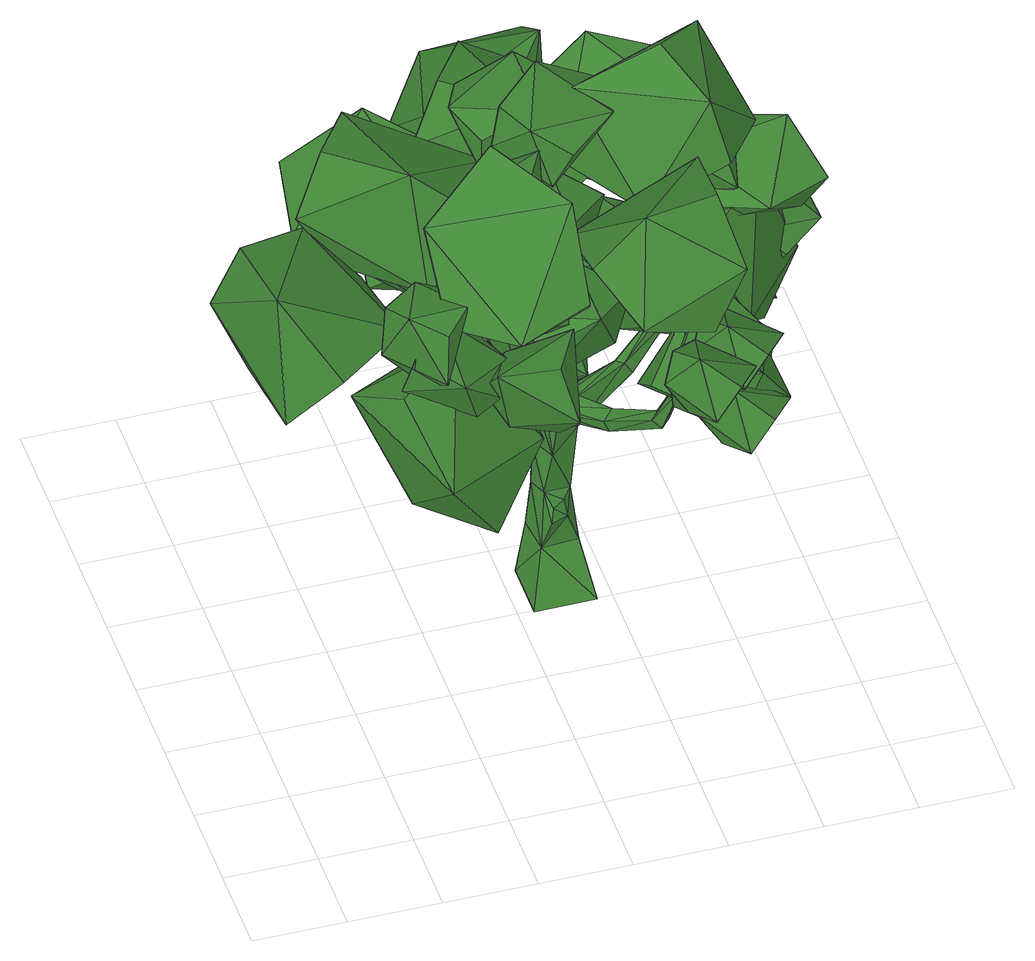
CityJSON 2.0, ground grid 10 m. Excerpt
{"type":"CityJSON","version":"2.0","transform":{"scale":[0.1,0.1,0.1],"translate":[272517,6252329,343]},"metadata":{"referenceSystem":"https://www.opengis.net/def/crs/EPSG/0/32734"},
"CityObjects":{
"tree1":{"type":"SolitaryVegetationObject","attributes":{"height":2.3,"width":0.17,"group":"standard","type":"broadleaf","footprint":[263453.09,6242686.82],"ground_height":21.23},"geometry":[{"type":"MultiSurface","lod":"2","boundaries":[[[0,1,2]],[[3,4,5]],[[0,6,7]],[[8,9,6]],[[9,10,11]],[[3,12,13]],[[2,8,0]],[[14,15,8]],[[15,16,10]],[[17,18,19]],[[2,20,14]],[[20,21,14]],[[22,16,21]],[[23,24,25]],[[7,20,1]],[[22,26,9]],[[9,23,22]],[[11,27,23]],[[28,29,30]],[[25,31,32]],[[33,34,35]],[[5,36,37]],[[38,39,40]],[[34,41,35]],[[28,38,34]],[[31,41,29]],[[39,42,43]],[[41,44,29]],[[29,39,30]],[[41,40,45]],[[46,42,47]],[[40,47,45]],[[39,46,40]],[[44,47,42]],[[48,49,50]],[[11,48,51]],[[11,12,3]],[[10,13,48]],[[52,53,54]],[[51,50,55]],[[12,55,52]],[[12,49,13]],[[56,57,58]],[[52,59,49]],[[49,56,50]],[[55,56,53]],[[60,57,61]],[[53,58,60]],[[53,61,54]],[[54,57,59]],[[62,63,64]],[[19,65,66]],[[67,65,62]],[[17,62,68]],[[10,17,32]],[[10,66,67]],[[16,19,66]],[[32,19,25]],[[64,69,70]],[[68,71,18]],[[18,63,65]],[[68,64,72]],[[70,73,74]],[[72,75,71]],[[63,75,69]],[[64,76,72]],[[73,77,74]],[[76,78,75]],[[75,73,69]],[[76,74,77]],[[79,80,81]],[[22,81,80]],[[9,79,6]],[[20,79,81]],[[82,83,84]],[[33,85,86]],[[33,28,34]],[[87,32,31]],[[33,36,88]],[[86,82,84]],[[27,37,82]],[[89,90,91]],[[82,92,93]],[[84,89,36]],[[37,89,92]],[[94,91,90]],[[89,95,92]],[[83,94,90]],[[93,95,94]],[[86,24,27]],[[86,85,24]],[[85,25,24]],[[5,87,88]],[[5,4,87]],[[4,32,87]],[[0,7,1]],[[0,8,6]],[[8,15,9]],[[9,15,10]],[[13,32,4]],[[4,3,13]],[[2,14,8]],[[14,21,15]],[[15,21,16]],[[17,68,18]],[[2,1,20]],[[20,22,21]],[[22,23,16]],[[25,16,23]],[[23,27,24]],[[7,6,20]],[[22,80,26]],[[9,11,23]],[[11,3,27]],[[28,31,29]],[[25,35,31]],[[35,25,85]],[[85,33,35]],[[37,3,5]],[[5,88,36]],[[38,30,39]],[[34,38,41]],[[28,30,38]],[[31,35,41]],[[39,44,42]],[[41,45,44]],[[29,44,39]],[[41,38,40]],[[46,43,42]],[[40,46,47]],[[39,43,46]],[[44,45,47]],[[48,13,49]],[[11,10,48]],[[11,51,12]],[[10,32,13]],[[52,55,53]],[[51,48,50]],[[12,51,55]],[[12,52,49]],[[56,59,57]],[[52,54,59]],[[49,59,56]],[[55,50,56]],[[60,58,57]],[[53,56,58]],[[53,60,61]],[[54,61,57]],[[62,65,63]],[[19,18,65]],[[67,66,65]],[[17,67,62]],[[10,67,17]],[[10,16,66]],[[16,25,19]],[[32,17,19]],[[64,63,69]],[[68,72,71]],[[18,71,63]],[[68,62,64]],[[70,69,73]],[[72,76,75]],[[63,71,75]],[[64,70,76]],[[73,78,77]],[[76,77,78]],[[75,78,73]],[[76,70,74]],[[79,26,80]],[[22,20,81]],[[9,26,79]],[[20,6,79]],[[82,93,83]],[[33,88,28]],[[28,88,31]],[[88,87,31]],[[33,84,36]],[[84,33,86]],[[86,27,82]],[[27,3,37]],[[89,83,90]],[[82,37,92]],[[84,83,89]],[[37,36,89]],[[94,95,91]],[[89,91,95]],[[83,93,94]],[[93,92,95]],[[96,97,98]],[[99,100,101]],[[102,103,104]],[[96,98,104]],[[105,106,107]],[[108,109,110]],[[111,112,113]],[[105,107,113]],[[114,115,116]],[[117,118,119]],[[120,121,122]],[[114,116,122]],[[123,124,125]],[[126,127,128]],[[129,130,131]],[[123,125,131]],[[132,133,134]],[[135,136,137]],[[138,139,140]],[[132,134,140]],[[141,142,143]],[[144,145,146]],[[147,148,149]],[[141,143,149]],[[150,151,152]],[[153,154,155]],[[156,157,158]],[[150,152,158]],[[159,160,161]],[[162,163,164]],[[165,166,167]],[[159,161,167]],[[168,169,170]],[[171,172,173]],[[174,175,176]],[[168,170,176]],[[177,178,179]],[[180,181,182]],[[183,184,185]],[[177,179,185]],[[186,187,188]],[[189,190,191]],[[192,193,194]],[[186,188,194]],[[195,196,197]],[[198,199,200]],[[201,202,203]],[[195,197,203]],[[204,205,206]],[[207,208,209]],[[210,211,212]],[[204,206,212]],[[213,214,215]],[[216,217,218]],[[219,220,221]],[[213,215,221]],[[222,223,224]],[[225,226,227]],[[228,229,230]],[[222,224,230]],[[231,232,233]],[[234,235,236]],[[237,238,239]],[[231,233,239]],[[240,241,242]],[[243,244,245]],[[246,247,248]],[[240,242,248]],[[249,250,251]],[[252,253,254]],[[255,256,257]],[[249,251,257]],[[258,259,260]],[[261,262,263]],[[264,265,266]],[[258,260,266]],[[267,268,269]],[[270,271,272]],[[273,274,275]],[[267,269,275]],[[276,277,278]],[[279,280,281]],[[282,283,284]],[[276,278,284]],[[285,286,287]],[[288,289,290]],[[291,292,293]],[[285,287,293]],[[294,295,296]],[[297,298,299]],[[300,301,302]],[[294,296,302]],[[303,304,305]],[[306,307,308]],[[309,310,311]],[[303,305,311]],[[312,313,314]],[[315,316,317]],[[318,319,320]],[[312,314,320]],[[321,322,323]],[[324,325,326]],[[327,328,329]],[[321,323,329]],[[330,331,332]],[[333,334,335]],[[336,337,338]],[[330,332,338]],[[339,340,341]],[[342,343,344]],[[345,346,347]],[[339,341,347]],[[348,349,350]],[[351,352,353]],[[354,355,356]],[[348,350,356]],[[357,358,359]],[[360,361,362]],[[363,364,365]],[[357,359,365]],[[366,367,368]],[[369,370,371]],[[372,373,374]],[[366,368,374]],[[375,376,377]],[[378,379,380]],[[381,382,383]],[[375,377,383]],[[384,385,386]],[[387,388,389]],[[390,391,392]],[[384,386,392]],[[393,394,395]],[[396,397,398]],[[399,400,401]],[[393,395,401]],[[402,403,404]],[[405,406,407]],[[408,409,410]],[[402,404,410]],[[411,412,413]],[[414,415,416]],[[417,418,419]],[[411,413,419]],[[419,416,417]],[[419,413,416]],[[413,414,416]],[[419,412,411]],[[419,418,412]],[[418,420,412]],[[416,418,417]],[[416,415,418]],[[415,420,418]],[[413,415,414]],[[413,412,415]],[[412,420,415]],[[410,407,408]],[[410,404,407]],[[404,405,407]],[[410,403,402]],[[410,409,403]],[[409,421,403]],[[407,409,408]],[[407,406,409]],[[406,421,409]],[[404,406,405]],[[404,403,406]],[[403,421,406]],[[401,398,399]],[[401,395,398]],[[395,396,398]],[[401,394,393]],[[401,400,394]],[[400,422,394]],[[398,400,399]],[[398,397,400]],[[397,422,400]],[[395,397,396]],[[395,394,397]],[[394,422,397]],[[392,389,390]],[[392,386,389]],[[386,387,389]],[[392,385,384]],[[392,391,385]],[[391,423,385]],[[389,391,390]],[[389,388,391]],[[388,423,391]],[[386,388,387]],[[386,385,388]],[[385,423,388]],[[383,380,381]],[[383,377,380]],[[377,378,380]],[[383,376,375]],[[383,382,376]],[[382,424,376]],[[380,382,381]],[[380,379,382]],[[379,424,382]],[[377,379,378]],[[377,376,379]],[[376,424,379]],[[374,371,372]],[[374,368,371]],[[368,369,371]],[[374,367,366]],[[374,373,367]],[[373,425,367]],[[371,373,372]],[[371,370,373]],[[370,425,373]],[[368,370,369]],[[368,367,370]],[[367,425,370]],[[365,362,363]],[[365,359,362]],[[359,360,362]],[[365,358,357]],[[365,364,358]],[[364,426,358]],[[362,364,363]],[[362,361,364]],[[361,426,364]],[[359,361,360]],[[359,358,361]],[[358,426,361]],[[356,353,354]],[[356,350,353]],[[350,351,353]],[[356,349,348]],[[356,355,349]],[[355,427,349]],[[353,355,354]],[[353,352,355]],[[352,427,355]],[[350,352,351]],[[350,349,352]],[[349,427,352]],[[347,344,345]],[[347,341,344]],[[341,342,344]],[[347,340,339]],[[347,346,340]],[[346,428,340]],[[344,346,345]],[[344,343,346]],[[343,428,346]],[[341,343,342]],[[341,340,343]],[[340,428,343]],[[338,335,336]],[[338,332,335]],[[332,333,335]],[[338,331,330]],[[338,337,331]],[[337,429,331]],[[335,337,336]],[[335,334,337]],[[334,429,337]],[[332,334,333]],[[332,331,334]],[[331,429,334]],[[329,326,327]],[[329,323,326]],[[323,324,326]],[[329,322,321]],[[329,328,322]],[[328,430,322]],[[326,328,327]],[[326,325,328]],[[325,430,328]],[[323,325,324]],[[323,322,325]],[[322,430,325]],[[320,317,318]],[[320,314,317]],[[314,315,317]],[[320,313,312]],[[320,319,313]],[[319,431,313]],[[317,319,318]],[[317,316,319]],[[316,431,319]],[[314,316,315]],[[314,313,316]],[[313,431,316]],[[311,308,309]],[[311,305,308]],[[305,306,308]],[[311,304,303]],[[311,310,304]],[[310,432,304]],[[308,310,309]],[[308,307,310]],[[307,432,310]],[[305,307,306]],[[305,304,307]],[[304,432,307]],[[302,299,300]],[[302,296,299]],[[296,297,299]],[[302,295,294]],[[302,301,295]],[[301,433,295]],[[299,301,300]],[[299,298,301]],[[298,433,301]],[[296,298,297]],[[296,295,298]],[[295,433,298]],[[293,290,291]],[[293,287,290]],[[287,288,290]],[[293,286,285]],[[293,292,286]],[[292,434,286]],[[290,292,291]],[[290,289,292]],[[289,434,292]],[[287,289,288]],[[287,286,289]],[[286,434,289]],[[284,281,282]],[[284,278,281]],[[278,279,281]],[[284,277,276]],[[284,283,277]],[[283,435,277]],[[281,283,282]],[[281,280,283]],[[280,435,283]],[[278,280,279]],[[278,277,280]],[[277,435,280]],[[275,272,273]],[[275,269,272]],[[269,270,272]],[[275,268,267]],[[275,274,268]],[[274,436,268]],[[272,274,273]],[[272,271,274]],[[271,436,274]],[[269,271,270]],[[269,268,271]],[[268,436,271]],[[266,263,264]],[[266,260,263]],[[260,261,263]],[[266,259,258]],[[266,265,259]],[[265,437,259]],[[263,265,264]],[[263,262,265]],[[262,437,265]],[[260,262,261]],[[260,259,262]],[[259,437,262]],[[257,254,255]],[[257,251,254]],[[251,252,254]],[[257,250,249]],[[257,256,250]],[[256,438,250]],[[254,256,255]],[[254,253,256]],[[253,438,256]],[[251,253,252]],[[251,250,253]],[[250,438,253]],[[248,245,246]],[[248,242,245]],[[242,243,245]],[[248,241,240]],[[248,247,241]],[[247,439,241]],[[245,247,246]],[[245,244,247]],[[244,439,247]],[[242,244,243]],[[242,241,244]],[[241,439,244]],[[239,236,237]],[[239,233,236]],[[233,234,236]],[[239,232,231]],[[239,238,232]],[[238,440,232]],[[236,238,237]],[[236,235,238]],[[235,440,238]],[[233,235,234]],[[233,232,235]],[[232,440,235]],[[230,227,228]],[[230,224,227]],[[224,225,227]],[[230,223,222]],[[230,229,223]],[[229,441,223]],[[227,229,228]],[[227,226,229]],[[226,441,229]],[[224,226,225]],[[224,223,226]],[[223,441,226]],[[221,218,219]],[[221,215,218]],[[215,216,218]],[[221,214,213]],[[221,220,214]],[[220,442,214]],[[218,220,219]],[[218,217,220]],[[217,442,220]],[[215,217,216]],[[215,214,217]],[[214,442,217]],[[212,209,210]],[[212,206,209]],[[206,207,209]],[[212,205,204]],[[212,211,205]],[[211,443,205]],[[209,211,210]],[[209,208,211]],[[208,443,211]],[[206,208,207]],[[206,205,208]],[[205,443,208]],[[203,200,201]],[[203,197,200]],[[197,198,200]],[[203,196,195]],[[203,202,196]],[[202,444,196]],[[200,202,201]],[[200,199,202]],[[199,444,202]],[[197,199,198]],[[197,196,199]],[[196,444,199]],[[194,191,192]],[[194,188,191]],[[188,189,191]],[[194,187,186]],[[194,193,187]],[[193,445,187]],[[191,193,192]],[[191,190,193]],[[190,445,193]],[[188,190,189]],[[188,187,190]],[[187,445,190]],[[185,182,183]],[[185,179,182]],[[179,180,182]],[[185,178,177]],[[185,184,178]],[[184,446,178]],[[182,184,183]],[[182,181,184]],[[181,446,184]],[[179,181,180]],[[179,178,181]],[[178,446,181]],[[176,173,174]],[[176,170,173]],[[170,171,173]],[[176,169,168]],[[176,175,169]],[[175,447,169]],[[173,175,174]],[[173,172,175]],[[172,447,175]],[[170,172,171]],[[170,169,172]],[[169,447,172]],[[167,164,165]],[[167,161,164]],[[161,162,164]],[[167,160,159]],[[167,166,160]],[[166,448,160]],[[164,166,165]],[[164,163,166]],[[163,448,166]],[[161,163,162]],[[161,160,163]],[[160,448,163]],[[158,155,156]],[[158,152,155]],[[152,153,155]],[[158,151,150]],[[158,157,151]],[[157,449,151]],[[155,157,156]],[[155,154,157]],[[154,449,157]],[[152,154,153]],[[152,151,154]],[[151,449,154]],[[149,146,147]],[[149,143,146]],[[143,144,146]],[[149,142,141]],[[149,148,142]],[[148,450,142]],[[146,148,147]],[[146,145,148]],[[145,450,148]],[[143,145,144]],[[143,142,145]],[[142,450,145]],[[140,137,138]],[[140,134,137]],[[134,135,137]],[[140,133,132]],[[140,139,133]],[[139,451,133]],[[137,139,138]],[[137,136,139]],[[136,451,139]],[[134,136,135]],[[134,133,136]],[[133,451,136]],[[131,128,129]],[[131,125,128]],[[125,126,128]],[[131,124,123]],[[131,130,124]],[[130,452,124]],[[128,130,129]],[[128,127,130]],[[127,452,130]],[[125,127,126]],[[125,124,127]],[[124,452,127]],[[122,119,120]],[[122,116,119]],[[116,117,119]],[[122,115,114]],[[122,121,115]],[[121,453,115]],[[119,121,120]],[[119,118,121]],[[118,453,121]],[[116,118,117]],[[116,115,118]],[[115,453,118]],[[113,110,111]],[[113,107,110]],[[107,108,110]],[[113,106,105]],[[113,112,106]],[[112,454,106]],[[110,112,111]],[[110,109,112]],[[109,454,112]],[[107,109,108]],[[107,106,109]],[[106,454,109]],[[104,101,102]],[[104,98,101]],[[98,99,101]],[[104,97,96]],[[104,103,97]],[[103,455,97]],[[101,103,102]],[[101,100,103]],[[100,455,103]],[[98,100,99]],[[98,97,100]],[[97,455,100]]]}]}
},
"vertices":[
[383,364,2],[317,298,2],[317,364,2],[365,328,245],[360,340,245],[361,328,256],[372,326,62],[383,298,2],[368,371,61],[368,341,120],[357,352,208],[371,327,210],[429,356,256],[423,367,252],[328,366,61],[360,367,121],[331,353,181],[347,387,235],[329,437,276],[337,380,232],[332,323,62],[332,359,121],[337,332,128],[344,324,181],[337,321,237],[332,332,235],[357,326,118],[347,313,239],[319,329,322],[254,341,402],[258,330,409],[311,343,317],[351,347,241],[339,313,259],[308,319,315],[299,332,310],[391,273,275],[399,273,260],[253,321,399],[150,330,387],[148,323,378],[250,332,392],[94,334,419],[96,330,421],[149,339,381],[147,332,371],[94,328,418],[92,331,416],[432,370,239],[464,369,302],[476,371,298],[438,357,241],[466,359,305],[461,348,362],[450,347,366],[478,361,300],[459,357,361],[507,361,407],[510,361,405],[449,355,364],[510,358,406],[508,358,408],[350,449,258],[323,489,263],[342,491,263],[325,445,256],[336,390,208],[351,390,218],[343,439,278],[328,523,244],[345,525,244],[326,493,278],[337,494,279],[326,572,269],[335,573,270],[330,528,258],[340,529,258],[332,569,277],[327,569,276],[358,318,103],[343,316,117],[339,309,104],[385,261,256],[414,212,304],[379,262,270],[333,321,246],[342,311,249],[354,338,254],[355,326,266],[423,222,307],[431,188,363],[435,194,364],[434,217,298],[423,206,296],[436,185,361],[441,190,362],[591,387,444],[557,314,515],[608,347,374],[558,298,332],[522,223,399],[498,353,323],[459,394,382],[420,322,451],[526,427,415],[160,380,419],[172,274,434],[110,390,356],[36,359,346],[43,253,358],[5,390,415],[33,379,491],[40,273,508],[108,407,476],[247,214,444],[281,147,368],[190,262,411],[122,238,373],[151,171,294],[93,193,434],[130,131,472],[160,60,397],[197,173,494],[464,150,644],[474,250,608],[384,132,648],[330,138,588],[334,238,549],[369,89,536],[446,98,509],[455,196,467],[480,99,583],[313,92,584],[309,140,680],[237,78,559],[176,133,553],[166,182,648],[216,183,503],[288,219,515],[282,271,608],[329,150,528],[464,248,343],[399,211,358],[488,262,394],[501,226,438],[438,188,456],[535,190,406],[520,161,358],[457,121,374],[504,208,328],[532,384,538],[597,346,553],[533,398,482],[540,362,436],[605,324,448],[496,326,450],[489,297,500],[552,257,513],[490,344,534],[185,370,419],[107,442,434],[230,395,356],[266,467,346],[191,543,358],[310,464,415],[281,454,491],[207,529,508],[242,384,476],[251,589,419],[311,676,434],[282,548,356],[359,523,346],[423,608,358],[362,479,415],[348,506,491],[412,591,508],[273,534,476],[477,369,466],[378,408,481],[510,407,403],[518,488,393],[421,532,405],[559,501,462],[536,481,538],[440,525,555],[525,402,523],[369,550,506],[442,473,521],[323,528,442],[282,458,433],[352,378,444],[239,464,502],[268,472,577],[338,393,595],[311,540,562],[228,488,498],[301,411,513],[181,466,435],[141,396,425],[211,316,437],[98,401,494],[127,410,570],[196,330,587],[170,478,555],[462,338,688],[373,357,636],[495,274,656],[513,263,579],[426,279,524],[558,327,572],[538,402,587],[453,423,531],[516,390,662],[308,650,366],[219,617,323],[341,588,403],[359,518,371],[273,480,327],[405,546,313],[384,600,258],[299,565,210],[362,656,309],[296,351,636],[347,393,649],[288,351,585],[323,342,548],[375,384,558],[336,296,565],[354,284,612],[408,323,624],[315,303,638],[355,335,456],[406,377,469],[347,336,406],[381,326,369],[433,368,378],[395,280,386],[413,268,432],[466,308,444],[373,287,458],[256,434,452],[307,476,465],[247,435,402],[282,425,365],[334,467,374],[296,379,382],[314,367,428],[367,407,440],[274,386,455],[244,479,361],[302,493,391],[224,524,344],[246,558,313],[305,575,342],[256,526,275],[283,482,278],[343,496,305],[254,460,314],[278,351,595],[340,350,620],[257,397,606],[277,443,594],[340,446,619],[281,435,544],[306,397,520],[369,398,542],[281,359,544],[278,143,491],[340,142,516],[257,189,502],[277,235,490],[340,237,515],[281,226,440],[306,188,416],[369,189,438],[281,150,441],[278,237,539],[340,236,564],[257,283,550],[277,329,538],[340,331,563],[281,321,488],[306,282,464],[369,283,487],[281,244,489],[210,129,468],[214,85,518],[246,166,476],[296,159,484],[303,115,535],[305,133,440],[281,90,424],[288,44,473],[234,109,427],[448,367,522],[451,322,573],[483,403,531],[533,396,539],[540,352,590],[542,370,495],[519,327,479],[525,281,528],[471,346,482],[229,308,552],[232,263,603],[264,344,561],[314,337,568],[321,294,619],[323,312,525],[299,269,509],[306,223,558],[252,287,511],[269,297,376],[273,252,426],[305,333,384],[355,326,392],[362,283,443],[364,301,348],[340,258,332],[347,212,381],[293,276,334],[360,245,465],[364,200,515],[395,281,473],[446,274,481],[453,230,532],[454,248,437],[431,205,421],[438,159,470],[383,224,424],[236,460,370],[240,416,420],[271,496,378],[321,489,386],[328,446,437],[330,464,342],[307,421,326],[313,375,375],[259,440,329],[463,201,432],[521,175,410],[427,188,398],[415,141,382],[471,113,358],[406,121,429],[438,120,468],[495,91,448],[446,171,470],[444,143,490],[460,101,510],[474,164,480],[503,153,458],[522,111,477],[482,143,428],[453,118,427],[470,75,445],[433,135,454],[444,120,423],[460,78,444],[474,141,413],[503,130,392],[522,88,411],[482,120,361],[453,95,361],[470,52,379],[433,112,388],[395,76,515],[411,34,535],[425,97,505],[454,86,483],[473,44,502],[433,76,453],[404,51,452],[421,8,470],[384,68,479],[318,157,504],[268,135,524],[309,182,468],[280,215,465],[228,196,484],[298,240,498],[305,227,540],[254,208,562],[330,191,530],[223,102,474],[181,85,512],[203,120,439],[173,154,439],[130,139,476],[200,183,461],[219,177,500],[178,164,539],[241,140,490],[585,311,399],[632,345,408],[554,323,428],[537,364,434],[582,400,444],[524,370,392],[549,368,356],[594,404,363],[564,326,362],[542,286,381],[576,313,342],[538,314,416],[523,356,415],[556,385,377],[484,347,396],[478,327,356],[509,355,316],[500,290,367],[167,98,573],[164,91,515],[197,129,581],[198,171,565],[196,167,507],[157,182,579],[119,161,571],[114,157,513],[132,121,586],[156,136,478],[566,368,322],[629,404,410],[139,121,531],[221,168,535],[445,4,514],[494,48,422],[494,71,489],[529,110,392],[297,386,439],[422,171,535],[331,223,445],[290,234,622],[509,293,592],[272,56,538],[386,284,552],[386,190,504],[386,398,608],[351,530,362],[366,474,433],[465,375,437],[407,390,617],[214,534,261],[367,364,533],[277,307,521],[418,369,528],[357,512,489],[418,674,442],[125,547,442],[622,287,512],[395,151,406],[249,226,700],[425,285,518],[215,87,309],[90,206,442],[479,244,494]
]}
